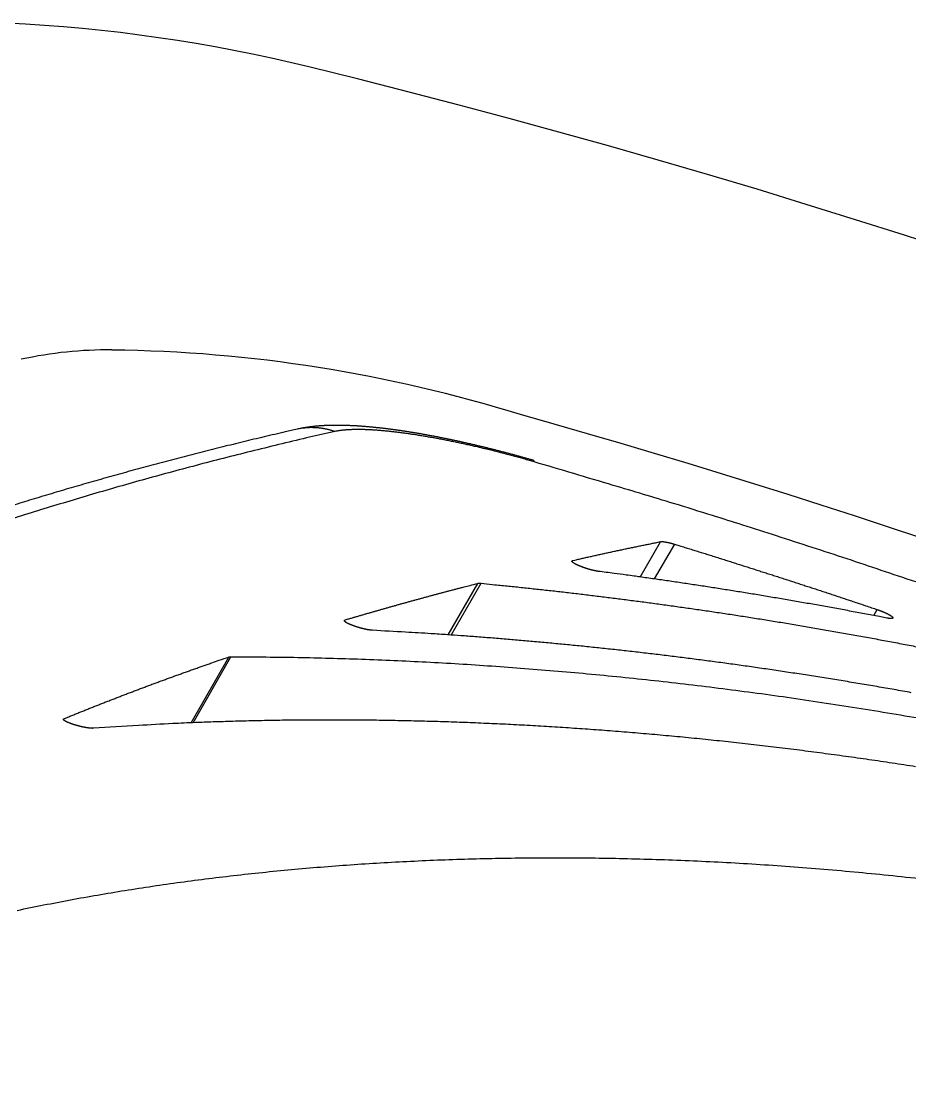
# Model space of a CAD drawing. Extents: x 938 to 1038, y 781 to 934.
# Drawn here: x 953.571 to 955.807, y 821.991 to 824.668 of the extents above; entities that cross this region are included whole.
import ezdxf

# ---------------------------------------------------------------- set-up
doc = ezdxf.new("R2010")
doc.units = 0
doc.header["$MEASUREMENT"] = 0
doc.layers.add('1', color=4, linetype='Continuous')
doc.layers.add('204', color=7, linetype='Continuous')

# ---------------------------------------------------------------- blocks, each defined once
blk = doc.blocks.new('69')
at = {"layer": '204', "color": 4, "linetype": 'Continuous'}
for p, q in [((-3.0141, 4.8357), (-2.9632, 4.9246)), ((-2.9277, 4.9183), (-2.9795, 4.8309)), ((-3.1857, 4.8742), (-3.184, 4.8772)), ((-3.4974, 4.6901), (-3.4233, 4.8196)), ((-3.4898, 4.6896), (-3.4148, 4.8198)), ((-2.4266, 4.7387), (-2.4177, 4.7537)), ((-3.7586, 4.7249), (-3.7571, 4.7275)), ((-4.1442, 4.4686), (-4.0495, 4.6343)), ((-4.1397, 4.4688), (-4.0443, 4.6349))]:
    blk.add_line(p, q, dxfattribs=at)
for points in [[(-3.8809, 5.2073), (-3.9075, 5.2011, 0.000639), (-3.934, 5.1949, 0.000643), (-3.9603, 5.1887, 0.000645), (-3.9867, 5.1824, 0.000648), (-4.0129, 5.176, 0.000647), (-4.0391, 5.1696, 0.000644), (-4.0651, 5.1632, 0.000644), (-4.0911, 5.1566, 0.000645), (-4.1171, 5.1501, 0.000648), (-4.1429, 5.1435, 0.000653), (-4.1687, 5.1368, 0.000657), (-4.1943, 5.1301, 0.000659), (-4.2199, 5.1233, 0.000661), (-4.2455, 5.1165, 0.000661), (-4.2709, 5.1096, 0.000663), (-4.2963, 5.1027, 0.000664), (-4.3215, 5.0957, 0.000665), (-4.3467, 5.0887, 0.000666), (-4.3718, 5.0816, 0.000667), (-4.3969, 5.0745, 0.000668), (-4.4218, 5.0673, 0.00067), (-4.4467, 5.0601, 0.000672), (-4.4715, 5.0528, 0.000674), (-4.4962, 5.0455, 0.000677), (-4.5208, 5.0381, 0.000679), (-4.5454, 5.0307, 0.000681), (-4.5698, 5.0232, 0.000684), (-4.5942, 5.0157, 0.000686)], [(-3.7828, 5.202), (-3.8539, 5.1857, 0.00171), (-3.9243, 5.169, 0.001738), (-3.9942, 5.1519, 0.001757), (-4.0635, 5.1344, 0.001764), (-4.1321, 5.1166, 0.001776), (-4.2002, 5.0984, 0.001789), (-4.2676, 5.0798, 0.001804), (-4.3345, 5.0609, 0.001817), (-4.4007, 5.0417, 0.001832), (-4.4663, 5.022, 0.001846), (-4.5313, 5.0021, 0.001863), (-4.5957, 4.9818, 0.001877)], [(-3.2828, 5.1292), (-3.2866, 5.1303, 0.00024), (-3.2903, 5.1314, 0.000219), (-3.294, 5.1325, 0.000239), (-3.2978, 5.1335, 0.000306), (-3.3015, 5.1346, 0.00033), (-3.3053, 5.1356, 0.000315), (-3.309, 5.1367, 0.000311), (-3.3127, 5.1377, 0.000315), (-3.3165, 5.1388, 0.000315), (-3.3202, 5.1398, 0.000311), (-3.3239, 5.1408, 0.00031), (-3.3276, 5.1418, 0.000312), (-3.3314, 5.1429, 0.000314), (-3.3351, 5.1439, 0.000315), (-3.3388, 5.1449, 0.000316), (-3.3425, 5.1459, 0.000318), (-3.3462, 5.1469, 0.000319), (-3.35, 5.1478, 0.00032), (-3.3537, 5.1488, 0.000319), (-3.3574, 5.1498, 0.000317), (-3.3611, 5.1508, 0.000316), (-3.3648, 5.1517, 0.000315), (-3.3685, 5.1527, 0.000315), (-3.3722, 5.1536, 0.000317), (-3.3759, 5.1546, 0.000319), (-3.3796, 5.1555, 0.00032), (-3.3833, 5.1565, 0.000322), (-3.387, 5.1574, 0.000324), (-3.3906, 5.1583, 0.000325), (-3.3943, 5.1592, 0.000327), (-3.398, 5.1601, 0.000329), (-3.4017, 5.161, 0.000331), (-3.4053, 5.1619, 0.000332), (-3.409, 5.1628, 0.000334), (-3.4126, 5.1637, 0.000336), (-3.4163, 5.1646, 0.000337), (-3.4199, 5.1655, 0.000338), (-3.4236, 5.1663, 0.000338), (-3.4272, 5.1672, 0.000338), (-3.4308, 5.1681, 0.000338), (-3.4345, 5.1689, 0.000338), (-3.4381, 5.1697, 0.000339), (-3.4417, 5.1706, 0.000339), (-3.4453, 5.1714, 0.000339), (-3.4489, 5.1722, 0.00034), (-3.4525, 5.173, 0.000341), (-3.4561, 5.1738, 0.000343), (-3.4597, 5.1746, 0.000345), (-3.4633, 5.1754, 0.000347), (-3.4668, 5.1762, 0.000349), (-3.4704, 5.177, 0.000351), (-3.474, 5.1778, 0.000353), (-3.4775, 5.1785, 0.000355), (-3.4811, 5.1793, 0.000357), (-3.4846, 5.1801, 0.000359), (-3.4881, 5.1808, 0.000362), (-3.4917, 5.1816, 0.000364), (-3.4952, 5.1823, 0.000366), (-3.4987, 5.183, 0.000369), (-3.5022, 5.1837, 0.000371), (-3.5057, 5.1844, 0.000373), (-3.5092, 5.1851, 0.000376), (-3.5127, 5.1858, 0.000378), (-3.5161, 5.1865, 0.000381), (-3.5196, 5.1872, 0.000383), (-3.5231, 5.1879, 0.000385), (-3.5265, 5.1886, 0.000387), (-3.53, 5.1892, 0.000388), (-3.5334, 5.1899, 0.000389), (-3.5368, 5.1905, 0.000391), (-3.5402, 5.1912, 0.000393), (-3.5436, 5.1918, 0.000394), (-3.547, 5.1924, 0.000396), (-3.5504, 5.1931, 0.000398), (-3.5538, 5.1937, 0.0004), (-3.5572, 5.1943, 0.000401), (-3.5606, 5.1949, 0.000403), (-3.5639, 5.1955, 0.000405), (-3.5673, 5.1961, 0.000408), (-3.5706, 5.1966, 0.00041), (-3.5739, 5.1972, 0.000412), (-3.5773, 5.1978, 0.000414), (-3.5806, 5.1983, 0.000417), (-3.5839, 5.1989, 0.00042), (-3.5871, 5.1994, 0.000424), (-3.5904, 5.1999, 0.000428), (-3.5937, 5.2005, 0.000433), (-3.5969, 5.201, 0.000437), (-3.6002, 5.2015, 0.000441), (-3.6034, 5.202, 0.000445), (-3.6067, 5.2025, 0.00045), (-3.6099, 5.203, 0.000454), (-3.6131, 5.2035, 0.000459), (-3.6163, 5.2039, 0.000463), (-3.6195, 5.2044, 0.000468), (-3.6226, 5.2049, 0.000473), (-3.6258, 5.2053, 0.000477), (-3.629, 5.2057, 0.000482), (-3.6321, 5.2062, 0.000487), (-3.6352, 5.2066, 0.000492), (-3.6384, 5.207, 0.000497), (-3.6415, 5.2074, 0.000502), (-3.6446, 5.2078, 0.000507), (-3.6477, 5.2082, 0.000513), (-3.6508, 5.2086, 0.000518), (-3.6538, 5.209, 0.000523), (-3.6569, 5.2094, 0.000529), (-3.6599, 5.2097, 0.000534), (-3.663, 5.2101, 0.00054), (-3.666, 5.2104, 0.000546), (-3.669, 5.2108, 0.000552), (-3.672, 5.2111, 0.000557), (-3.675, 5.2114, 0.000563), (-3.678, 5.2117, 0.000569), (-3.681, 5.2121, 0.000576), (-3.6839, 5.2124, 0.000582), (-3.6869, 5.2126, 0.000588), (-3.6898, 5.2129, 0.000594), (-3.6927, 5.2132, 0.000601), (-3.6957, 5.2135, 0.000609), (-3.6986, 5.2137, 0.000617), (-3.7015, 5.214, 0.000626), (-3.7043, 5.2142, 0.000634), (-3.7072, 5.2145, 0.000643), (-3.7101, 5.2147, 0.000652), (-3.7129, 5.2149, 0.000661), (-3.7158, 5.2151, 0.000669), (-3.7186, 5.2153, 0.000678), (-3.7214, 5.2155, 0.000687), (-3.7242, 5.2157, 0.000696), (-3.727, 5.2159, 0.000705), (-3.7298, 5.216, 0.000714), (-3.7326, 5.2162, 0.000723), (-3.7354, 5.2163, 0.000732), (-3.7381, 5.2165, 0.00074), (-3.7409, 5.2166, 0.000749), (-3.7436, 5.2167, 0.000758), (-3.7463, 5.2168, 0.000767), (-3.7491, 5.2169, 0.000776), (-3.7518, 5.217, 0.000785), (-3.7545, 5.2171, 0.000794), (-3.7572, 5.2172, 0.000803), (-3.7598, 5.2173, 0.000812), (-3.7625, 5.2173, 0.000821), (-3.7652, 5.2174, 0.00083), (-3.7678, 5.2174, 0.000839), (-3.7705, 5.2174, 0.000848), (-3.7731, 5.2175, 0.000857), (-3.7758, 5.2175, 0.000865), (-3.7784, 5.2175, 0.000873), (-3.781, 5.2175, 0.00089), (-3.7836, 5.2175, 0.00092), (-3.7862, 5.2174, 0.000948), (-3.7888, 5.2174, 0.00098), (-3.7914, 5.2174, 0.001009), (-3.794, 5.2173, 0.001041), (-3.7965, 5.2172, 0.001069), (-3.7991, 5.2172, 0.001099), (-3.8017, 5.2171, 0.001127), (-3.8042, 5.217, 0.001156), (-3.8068, 5.2169, 0.001183), (-3.8093, 5.2168, 0.001211), (-3.8119, 5.2166, 0.001237), (-3.8144, 5.2165, 0.001264), (-3.817, 5.2163, 0.001288), (-3.8195, 5.2161, 0.001314), (-3.8221, 5.2159, 0.001337), (-3.8246, 5.2157, 0.001362), (-3.8271, 5.2155, 0.001383), (-3.8297, 5.2153, 0.001406), (-3.8322, 5.2151, 0.001425), (-3.8347, 5.2148, 0.001446), (-3.8373, 5.2145, 0.001465), (-3.8398, 5.2142, 0.001487), (-3.8424, 5.2139, 0.001499), (-3.8449, 5.2136, 0.001506), (-3.8474, 5.2133, 0.001535), (-3.85, 5.2129, 0.001584), (-3.8525, 5.2125, 0.001548), (-3.8551, 5.2122, 0.001452), (-3.8576, 5.2117, 0.001622), (-3.8602, 5.2113, 0.001961), (-3.8629, 5.2109, 0.001479), (-3.8653, 5.2104, 0.000475), (-3.8676, 5.21, 0.00213), (-3.8705, 5.2095, 0.003688), (-3.875, 5.2085, 0.001783), (-3.8809, 5.2073, 0.000935)], [(-3.7828, 5.202), (-3.7858, 5.203, 0.004345), (-3.7889, 5.2039, 0.00428), (-3.7919, 5.2048, 0.00427), (-3.795, 5.2057, 0.004332), (-3.7981, 5.2065, 0.004366), (-3.8012, 5.2072, 0.004393), (-3.8044, 5.2079, 0.004414), (-3.8076, 5.2086, 0.004448), (-3.8108, 5.2091, 0.004472), (-3.814, 5.2097, 0.004504), (-3.8173, 5.2101, 0.004524), (-3.8205, 5.2106, 0.004551), (-3.8238, 5.2109, 0.004576), (-3.8271, 5.2112, 0.004612), (-3.8304, 5.2114, 0.004619), (-3.8338, 5.2116, 0.004615), (-3.8371, 5.2117, 0.004674), (-3.8405, 5.2118, 0.004796), (-3.8438, 5.2118, 0.004672), (-3.8472, 5.2117, 0.004374), (-3.8505, 5.2115, 0.004854), (-3.8539, 5.2113, 0.005826), (-3.8574, 5.211, 0.004413), (-3.8607, 5.2107, 0.001477), (-3.8637, 5.2104, 0.006284), (-3.8675, 5.2098, 0.010866), (-3.8733, 5.2088, 0.005294), (-3.8809, 5.2073, 0.00279)], [(-3.281, 5.1255), (-3.2875, 5.1274, 0.000569), (-3.294, 5.1292, 0.000571), (-3.3004, 5.1311, 0.000571), (-3.3069, 5.1329, 0.000571), (-3.3134, 5.1347, 0.000571), (-3.3198, 5.1365, 0.000572), (-3.3263, 5.1382, 0.000573), (-3.3327, 5.14, 0.000574), (-3.3392, 5.1417, 0.000576), (-3.3456, 5.1434, 0.000577), (-3.352, 5.1451, 0.000579), (-3.3584, 5.1468, 0.000581), (-3.3648, 5.1485, 0.000584), (-3.3712, 5.1501, 0.000586), (-3.3776, 5.1517, 0.000589), (-3.3839, 5.1533, 0.000593), (-3.3903, 5.1549, 0.000596), (-3.3966, 5.1564, 0.0006), (-3.4029, 5.158, 0.000604), (-3.4092, 5.1595, 0.000608), (-3.4155, 5.161, 0.000613), (-3.4217, 5.1624, 0.000617), (-3.428, 5.1639, 0.000623), (-3.4342, 5.1653, 0.000628), (-3.4404, 5.1667, 0.000634), (-3.4465, 5.1681, 0.000638), (-3.4527, 5.1695, 0.000643), (-3.4588, 5.1708, 0.000647), (-3.4649, 5.1721, 0.000652), (-3.4709, 5.1734, 0.000656), (-3.477, 5.1747, 0.000662), (-3.483, 5.176, 0.000667), (-3.489, 5.1772, 0.000674), (-3.4949, 5.1784, 0.00068), (-3.5008, 5.1796, 0.000687), (-3.5067, 5.1808, 0.000694), (-3.5126, 5.1819, 0.000701), (-3.5184, 5.183, 0.000709), (-3.5242, 5.1841, 0.000718), (-3.53, 5.1852, 0.000727), (-3.5357, 5.1862, 0.000736), (-3.5414, 5.1872, 0.000746), (-3.547, 5.1882, 0.000757), (-3.5526, 5.1892, 0.000768), (-3.5582, 5.1901, 0.00078), (-3.5637, 5.191, 0.000792), (-3.5692, 5.1919, 0.000805), (-3.5747, 5.1928, 0.000818), (-3.5801, 5.1937, 0.000833), (-3.5855, 5.1945, 0.000847), (-3.5908, 5.1953, 0.000861), (-3.5961, 5.196, 0.000874), (-3.6013, 5.1968, 0.000888), (-3.6065, 5.1975, 0.000903), (-3.6116, 5.1982, 0.000919), (-3.6167, 5.1989, 0.000935), (-3.6218, 5.1995, 0.000953), (-3.6268, 5.2001, 0.000971), (-3.6317, 5.2007, 0.00099), (-3.6366, 5.2013, 0.00101), (-3.6414, 5.2018, 0.001032), (-3.6462, 5.2023, 0.001054), (-3.651, 5.2028, 0.001079), (-3.6557, 5.2033, 0.001103), (-3.6603, 5.2037, 0.00113), (-3.6649, 5.2041, 0.001158), (-3.6694, 5.2045, 0.001188), (-3.6738, 5.2048, 0.001219), (-3.6782, 5.2052, 0.001253), (-3.6826, 5.2055, 0.001287), (-3.6869, 5.2057, 0.001325), (-3.6911, 5.206, 0.001364), (-3.6953, 5.2062, 0.001407), (-3.6994, 5.2064, 0.001451), (-3.7034, 5.2066, 0.001499), (-3.7074, 5.2067, 0.001548), (-3.7114, 5.2068, 0.001599), (-3.7152, 5.2069, 0.001648), (-3.719, 5.207, 0.001703), (-3.7227, 5.207, 0.00176), (-3.7264, 5.207, 0.001822), (-3.73, 5.207, 0.001885), (-3.7335, 5.2069, 0.001957), (-3.737, 5.2068, 0.002033), (-3.7404, 5.2067, 0.00211), (-3.7437, 5.2066, 0.002179), (-3.747, 5.2065, 0.002291), (-3.7502, 5.2063, 0.002437), (-3.7533, 5.2061, 0.002476), (-3.7563, 5.2058, 0.00241), (-3.7593, 5.2056, 0.002781), (-3.7622, 5.2053, 0.003495), (-3.7651, 5.2049, 0.002806), (-3.7678, 5.2046, 0.000987), (-3.7702, 5.2043, 0.0042), (-3.7731, 5.2038, 0.00802), (-3.7774, 5.2031, 0.004306), (-3.7828, 5.202, 0.002382)], [(-3.281, 5.1255), (-3.281, 5.1257, 0.003227), (-3.2811, 5.1259, 0.003378), (-3.2811, 5.1261, 0.003567), (-3.2811, 5.1263, 0.00379), (-3.2812, 5.1265, 0.004031), (-3.2812, 5.1267, 0.004281), (-3.2813, 5.1269, 0.004561), (-3.2813, 5.1271, 0.004861), (-3.2814, 5.1272, 0.005195), (-3.2814, 5.1274, 0.005551), (-3.2815, 5.1275, 0.005948), (-3.2815, 5.1277, 0.006368), (-3.2816, 5.1278, 0.006846), (-3.2816, 5.128, 0.007364), (-3.2817, 5.1281, 0.007909), (-3.2817, 5.1282, 0.008448), (-3.2818, 5.1283, 0.009184), (-3.2819, 5.1284, 0.010096), (-3.2819, 5.1285, 0.010572), (-3.282, 5.1286, 0.010555), (-3.2821, 5.1287, 0.012513), (-3.2822, 5.1288, 0.016153), (-3.2822, 5.1289, 0.013143), (-3.2823, 5.129, 0.004526), (-3.2824, 5.129, 0.020001), (-3.2825, 5.1291, 0.037978), (-3.2826, 5.1292, 0.019572), (-3.2828, 5.1292, 0.010492)], [(-2.3211, 4.8232, 0.001045), (-2.4076, 4.8525, 0.000976), (-2.4938, 4.8813, 0.001077), (-2.5814, 4.9101, 0.001283), (-2.6713, 4.9391, 0.000974), (-2.7557, 4.9662, 0.000335), (-2.8321, 4.9904, 0.001373), (-2.9304, 5.0208, 0.002363), (-3.0821, 5.0664, 0.001156), (-3.281, 5.1255, 0.000613)], [(-3.184, 4.8772), (-3.1786, 4.8785, -0.000186), (-3.1732, 4.8797, -0.000186), (-3.1677, 4.881, -0.000186), (-3.1623, 4.8822, -0.000185), (-3.1569, 4.8834, -0.000185), (-3.1514, 4.8847, -0.000185), (-3.146, 4.8859, -0.000185), (-3.1405, 4.8871, -0.000185), (-3.1351, 4.8883, -0.000185), (-3.1296, 4.8895, -0.000185), (-3.1241, 4.8908, -0.000185), (-3.1187, 4.892, -0.000184), (-3.1132, 4.8932, -0.000184), (-3.1077, 4.8944, -0.000184), (-3.1022, 4.8956, -0.000184), (-3.0967, 4.8968, -0.000184), (-3.0912, 4.898, -0.000184), (-3.0857, 4.8992, -0.000184), (-3.0802, 4.9004, -0.000184), (-3.0747, 4.9015, -0.000183), (-3.0692, 4.9027, -0.000183), (-3.0636, 4.9039, -0.000183), (-3.0581, 4.9051, -0.000183), (-3.0526, 4.9063, -0.000183), (-3.047, 4.9074, -0.000183), (-3.0415, 4.9086, -0.000181), (-3.0359, 4.9098, -0.000183), (-3.0304, 4.9109, -0.000186), (-3.0248, 4.9121, -0.000181), (-3.0192, 4.9132, -0.000169), (-3.0137, 4.9144, -0.000186), (-3.0081, 4.9155, -0.000222), (-3.0023, 4.9167, -0.000168), (-2.9969, 4.9178, -0.000057), (-2.992, 4.9188, -0.000237), (-2.9857, 4.9201, -0.000408), (-2.976, 4.9221, -0.000199), (-2.9632, 4.9246, -0.000105)], [(-2.9632, 4.9246), (-2.963, 4.9247, -0.007335), (-2.9627, 4.9247, -0.006733), (-2.9624, 4.9248, -0.006145), (-2.962, 4.9248, -0.005624), (-2.9617, 4.9248, -0.005157), (-2.9614, 4.9248, -0.004763), (-2.961, 4.9249, -0.0044), (-2.9606, 4.9249, -0.004087), (-2.9602, 4.9249, -0.003799), (-2.9598, 4.9249, -0.003549), (-2.9594, 4.9249, -0.003318), (-2.959, 4.9249, -0.003116), (-2.9586, 4.9248, -0.002928), (-2.9581, 4.9248, -0.002764), (-2.9577, 4.9248, -0.002609), (-2.9572, 4.9248, -0.002473), (-2.9567, 4.9247, -0.002345), (-2.9562, 4.9247, -0.002232), (-2.9557, 4.9246, -0.002125), (-2.9552, 4.9246, -0.00203), (-2.9546, 4.9245, -0.001939), (-2.9541, 4.9244, -0.001859), (-2.9535, 4.9244, -0.001782), (-2.953, 4.9243, -0.001714), (-2.9524, 4.9242, -0.001649), (-2.9518, 4.9241, -0.001591), (-2.9512, 4.924, -0.001534), (-2.9506, 4.9239, -0.001483), (-2.95, 4.9238, -0.001435), (-2.9494, 4.9237, -0.001394), (-2.9487, 4.9236, -0.001348), (-2.9481, 4.9235, -0.00131), (-2.9474, 4.9233, -0.001274), (-2.9467, 4.9232, -0.001238), (-2.9461, 4.9231, -0.001204), (-2.9454, 4.9229, -0.001174), (-2.9447, 4.9228, -0.001145), (-2.944, 4.9226, -0.001119), (-2.9433, 4.9225, -0.001094), (-2.9426, 4.9223, -0.001071), (-2.9419, 4.9222, -0.001049), (-2.9412, 4.922, -0.001028), (-2.9405, 4.9218, -0.00101), (-2.9398, 4.9217, -0.000995), (-2.9391, 4.9215, -0.000976), (-2.9383, 4.9213, -0.000955), (-2.9376, 4.9211, -0.00095), (-2.9368, 4.9209, -0.000956), (-2.9361, 4.9207, -0.000917), (-2.9354, 4.9205, -0.000847), (-2.9346, 4.9203, -0.000925), (-2.9339, 4.9201, -0.001091), (-2.9331, 4.9199, -0.000819), (-2.9323, 4.9197, -0.000278), (-2.9317, 4.9195, -0.001146), (-2.9308, 4.9192, -0.00195), (-2.9295, 4.9188, -0.000943), (-2.9277, 4.9183, -0.000496)], [(-2.9277, 4.9183), (-2.9149, 4.9144, -0.000165), (-2.9022, 4.9104, -0.000165), (-2.8894, 4.9064, -0.000165), (-2.8766, 4.9025, -0.000165), (-2.8638, 4.8985, -0.000165), (-2.851, 4.8945, -0.000165), (-2.8382, 4.8905, -0.000165), (-2.8254, 4.8865, -0.000165), (-2.8127, 4.8825, -0.000165), (-2.7999, 4.8784, -0.000165), (-2.7871, 4.8744, -0.000165), (-2.7743, 4.8703, -0.000165), (-2.7616, 4.8663, -0.000165), (-2.7488, 4.8622, -0.000165), (-2.736, 4.8582, -0.000165), (-2.7233, 4.8541, -0.000165), (-2.7105, 4.85, -0.000165), (-2.6978, 4.8459, -0.000165), (-2.685, 4.8418, -0.000165), (-2.6722, 4.8377, -0.000165), (-2.6595, 4.8336, -0.000165), (-2.6467, 4.8294, -0.000165), (-2.634, 4.8253, -0.000165), (-2.6213, 4.8212, -0.000165), (-2.6085, 4.817, -0.000165), (-2.5958, 4.8128, -0.000164), (-2.5831, 4.8087, -0.000165), (-2.5703, 4.8045, -0.000169), (-2.5576, 4.8003, -0.000164), (-2.5449, 4.7961, -0.000153), (-2.5322, 4.7919, -0.000169), (-2.5194, 4.7877, -0.000201), (-2.5063, 4.7833, -0.000153), (-2.494, 4.7792, -0.000052), (-2.4828, 4.7755, -0.000216), (-2.4685, 4.7707, -0.000371), (-2.4465, 4.7633, -0.000181), (-2.4177, 4.7537, -0.000096)], [(-3.12, 4.85), (-3.1207, 4.8501, -0.002204), (-3.1215, 4.8503, -0.00212), (-3.1223, 4.8504, -0.002023), (-3.1231, 4.8505, -0.001926), (-3.124, 4.8506, -0.001839), (-3.1248, 4.8508, -0.001764), (-3.1257, 4.851, -0.001694), (-3.1266, 4.8511, -0.001631), (-3.1274, 4.8513, -0.001573), (-3.1283, 4.8515, -0.001521), (-3.1292, 4.8517, -0.001472), (-3.1302, 4.8519, -0.001428), (-3.1311, 4.8521, -0.001388), (-3.132, 4.8523, -0.001352), (-3.133, 4.8525, -0.001318), (-3.134, 4.8527, -0.001289), (-3.1349, 4.853, -0.001261), (-3.1359, 4.8532, -0.001237), (-3.1369, 4.8535, -0.001215), (-3.1379, 4.8537, -0.001195), (-3.1389, 4.854, -0.001177), (-3.1399, 4.8543, -0.001162), (-3.1409, 4.8545, -0.001148), (-3.1419, 4.8548, -0.001137), (-3.143, 4.8551, -0.001127), (-3.144, 4.8554, -0.001119), (-3.145, 4.8557, -0.001112), (-3.1461, 4.856, -0.001108), (-3.1471, 4.8563, -0.001104), (-3.1481, 4.8567, -0.001105), (-3.1492, 4.857, -0.001102), (-3.1502, 4.8573, -0.001104), (-3.1513, 4.8576, -0.001109), (-3.1523, 4.858, -0.001108), (-3.1533, 4.8583, -0.001111), (-3.1543, 4.8587, -0.001116), (-3.1554, 4.859, -0.001124), (-3.1564, 4.8594, -0.001132), (-3.1574, 4.8597, -0.001142), (-3.1584, 4.8601, -0.001154), (-3.1593, 4.8604, -0.001169), (-3.1603, 4.8608, -0.001185), (-3.1613, 4.8612, -0.001204), (-3.1622, 4.8615, -0.001225), (-3.1632, 4.8619, -0.001248), (-3.1641, 4.8622, -0.001274), (-3.165, 4.8626, -0.001303), (-3.166, 4.863, -0.001335), (-3.1668, 4.8634, -0.00137), (-3.1677, 4.8637, -0.001408), (-3.1686, 4.8641, -0.001451), (-3.1695, 4.8645, -0.001497), (-3.1703, 4.8648, -0.001549), (-3.1711, 4.8652, -0.001605), (-3.172, 4.8656, -0.001667), (-3.1728, 4.8659, -0.001733), (-3.1735, 4.8663, -0.001809), (-3.1743, 4.8667, -0.001891), (-3.175, 4.867, -0.00198), (-3.1758, 4.8674, -0.002082), (-3.1765, 4.8678, -0.002193), (-3.1772, 4.8681, -0.002311), (-3.1778, 4.8685, -0.002449), (-3.1785, 4.8688, -0.002587), (-3.1791, 4.8692, -0.00275), (-3.1797, 4.8695, -0.002929), (-3.1803, 4.8698, -0.003138), (-3.1808, 4.8702, -0.003364), (-3.1813, 4.8705, -0.003631), (-3.1818, 4.8708, -0.003925), (-3.1823, 4.8712, -0.004274), (-3.1827, 4.8715, -0.004661), (-3.1832, 4.8718, -0.005125), (-3.1836, 4.8721, -0.005648), (-3.1839, 4.8724, -0.006279), (-3.1843, 4.8727, -0.006998), (-3.1846, 4.8729, -0.007882), (-3.1849, 4.8732, -0.008913), (-3.1851, 4.8735, -0.010146), (-3.1854, 4.8738, -0.011577), (-3.1856, 4.874, -0.013409), (-3.1858, 4.8743, -0.015447), (-3.1859, 4.8745, -0.01803), (-3.186, 4.8747, -0.021018), (-3.1861, 4.875, -0.024539), (-3.1862, 4.8752, -0.028136), (-3.1862, 4.8754, -0.032453), (-3.1862, 4.8756, -0.036813), (-3.1862, 4.8758, -0.038488), (-3.1861, 4.8759, -0.036822), (-3.186, 4.8761, -0.039825), (-3.1859, 4.8763, -0.044073), (-3.1858, 4.8764, -0.029459), (-3.1856, 4.8766, -0.009251), (-3.1855, 4.8767, -0.035548), (-3.1852, 4.8768, -0.045628), (-3.1847, 4.877, -0.017049), (-3.184, 4.8772, -0.007999)], [(-2.3937, 4.7324), (-2.4125, 4.736, 0.000388), (-2.4313, 4.7396, 0.000391), (-2.45, 4.7431, 0.000392), (-2.4687, 4.7466, 0.00039), (-2.4874, 4.7501, 0.00039), (-2.506, 4.7536, 0.00039), (-2.5246, 4.757, 0.000389), (-2.5432, 4.7603, 0.000389), (-2.5617, 4.7637, 0.000389), (-2.5802, 4.767, 0.000388), (-2.5987, 4.7702, 0.000388), (-2.6171, 4.7735, 0.000387), (-2.6355, 4.7766, 0.000387), (-2.6539, 4.7798, 0.000387), (-2.6723, 4.7829, 0.000386), (-2.6906, 4.786, 0.000386), (-2.7088, 4.7891, 0.000386), (-2.7271, 4.7921, 0.000385), (-2.7453, 4.7951, 0.000385), (-2.7635, 4.798, 0.000384), (-2.7816, 4.8009, 0.000384), (-2.7997, 4.8038, 0.000383), (-2.8178, 4.8067, 0.000383), (-2.8358, 4.8095, 0.000384), (-2.8538, 4.8123, 0.000382), (-2.8718, 4.815, 0.00038), (-2.8898, 4.8177, 0.000382), (-2.9077, 4.8204, 0.000389), (-2.9256, 4.8231, 0.000378), (-2.9434, 4.8257, 0.000353), (-2.9611, 4.8282, 0.000389), (-2.979, 4.8308, 0.000461), (-2.9973, 4.8334, 0.000352), (-3.0144, 4.8358, 0.000125), (-3.0299, 4.838, 0.000492), (-3.0497, 4.8407, 0.000845), (-3.0802, 4.8448, 0.000416), (-3.12, 4.85, 0.000222)], [(-3.7571, 4.7275), (-3.7489, 4.73, -0.000254), (-3.7408, 4.7324, -0.000254), (-3.7326, 4.7348, -0.000253), (-3.7244, 4.7372, -0.000253), (-3.7163, 4.7396, -0.000253), (-3.7081, 4.742, -0.000252), (-3.6999, 4.7444, -0.000252), (-3.6916, 4.7467, -0.000252), (-3.6834, 4.7491, -0.000251), (-3.6752, 4.7515, -0.000251), (-3.6669, 4.7538, -0.000251), (-3.6587, 4.7562, -0.000251), (-3.6504, 4.7585, -0.00025), (-3.6421, 4.7609, -0.00025), (-3.6339, 4.7632, -0.00025), (-3.6256, 4.7655, -0.000249), (-3.6173, 4.7679, -0.000249), (-3.6089, 4.7702, -0.000249), (-3.6006, 4.7725, -0.000249), (-3.5923, 4.7748, -0.000248), (-3.5839, 4.7771, -0.000248), (-3.5756, 4.7794, -0.000248), (-3.5672, 4.7817, -0.000247), (-3.5588, 4.784, -0.000248), (-3.5504, 4.7862, -0.000247), (-3.542, 4.7885, -0.000245), (-3.5336, 4.7908, -0.000247), (-3.5252, 4.793, -0.000252), (-3.5167, 4.7953, -0.000244), (-3.5083, 4.7975, -0.000228), (-3.4999, 4.7997, -0.000251), (-3.4914, 4.802, -0.000299), (-3.4827, 4.8043, -0.000226), (-3.4744, 4.8064, -0.000077), (-3.467, 4.8084, -0.000319), (-3.4574, 4.8109, -0.000548), (-3.4427, 4.8147, -0.000267), (-3.4233, 4.8196, -0.000141)], [(-3.4233, 4.8196), (-3.4232, 4.8197, -0.004387), (-3.4231, 4.8197, -0.004176), (-3.4229, 4.8197, -0.003962), (-3.4228, 4.8198, -0.003762), (-3.4226, 4.8198, -0.003573), (-3.4224, 4.8198, -0.003404), (-3.4223, 4.8198, -0.00324), (-3.4221, 4.8199, -0.003093), (-3.422, 4.8199, -0.00295), (-3.4218, 4.8199, -0.002822), (-3.4216, 4.8199, -0.002697), (-3.4214, 4.8199, -0.002585), (-3.4212, 4.8199, -0.002476), (-3.421, 4.82, -0.002377), (-3.4209, 4.82, -0.00228), (-3.4207, 4.82, -0.002193), (-3.4205, 4.82, -0.002108), (-3.4202, 4.82, -0.002031), (-3.42, 4.82, -0.001955), (-3.4198, 4.82, -0.001887), (-3.4196, 4.82, -0.00182), (-3.4194, 4.82, -0.001757), (-3.4192, 4.82, -0.001699), (-3.4189, 4.82, -0.001647), (-3.4187, 4.82, -0.001589), (-3.4185, 4.82, -0.001531), (-3.4182, 4.82, -0.001496), (-3.418, 4.82, -0.00148), (-3.4177, 4.82, -0.001394), (-3.4175, 4.82, -0.001266), (-3.4172, 4.8199, -0.001359), (-3.417, 4.8199, -0.001571), (-3.4167, 4.8199, -0.001154), (-3.4165, 4.8199, -0.000389), (-3.4162, 4.8199, -0.001579), (-3.4159, 4.8199, -0.002583), (-3.4155, 4.8198, -0.001209), (-3.4148, 4.8198, -0.000628)], [(-3.4148, 4.8198), (-3.38, 4.8164, -0.000797), (-3.345, 4.8128, -0.000785), (-3.3099, 4.8092, -0.000781), (-3.2746, 4.8054, -0.000788), (-3.2391, 4.8015, -0.000791), (-3.2035, 4.7975, -0.000793), (-3.1678, 4.7933, -0.000794), (-3.1319, 4.789, -0.000797), (-3.0958, 4.7845, -0.000799), (-3.0596, 4.7799, -0.000802), (-3.0232, 4.7752, -0.000803), (-2.9867, 4.7704, -0.000806), (-2.95, 4.7654, -0.000807), (-2.9131, 4.7602, -0.00081), (-2.8762, 4.7549, -0.000811), (-2.839, 4.7495, -0.000814), (-2.8017, 4.7439, -0.000815), (-2.7643, 4.7382, -0.000818), (-2.7267, 4.7323, -0.000819), (-2.6889, 4.7263, -0.000821), (-2.6511, 4.7201, -0.000822), (-2.613, 4.7137, -0.000824), (-2.5748, 4.7072, -0.000826), (-2.5365, 4.7006, -0.00083), (-2.498, 4.6938, -0.000829), (-2.4594, 4.6868, -0.000826), (-2.4206, 4.6797, -0.000834), (-2.3817, 4.6724, -0.000855), (-2.3425, 4.6649, -0.00083), (-2.3034, 4.6573, -0.000774)], [(-2.4177, 4.7537), (-2.4167, 4.7533, -0.001058), (-2.4158, 4.753, -0.00106), (-2.4148, 4.7527, -0.001059), (-2.4139, 4.7523, -0.001057), (-2.4129, 4.752, -0.001058), (-2.412, 4.7516, -0.00106), (-2.411, 4.7513, -0.001064), (-2.4101, 4.751, -0.001069), (-2.4092, 4.7506, -0.001076), (-2.4082, 4.7502, -0.001085), (-2.4073, 4.7499, -0.001094), (-2.4064, 4.7495, -0.001105), (-2.4055, 4.7492, -0.001119), (-2.4046, 4.7488, -0.001137), (-2.4037, 4.7484, -0.001148), (-2.4028, 4.7481, -0.001158), (-2.4019, 4.7477, -0.001176), (-2.401, 4.7473, -0.001192), (-2.4002, 4.747, -0.001213), (-2.3993, 4.7466, -0.001235), (-2.3985, 4.7462, -0.00126), (-2.3977, 4.7458, -0.001286), (-2.3969, 4.7455, -0.001317), (-2.3961, 4.7451, -0.001348), (-2.3953, 4.7447, -0.001385), (-2.3946, 4.7444, -0.001422), (-2.3938, 4.744, -0.001465), (-2.3931, 4.7437, -0.001509), (-2.3923, 4.7433, -0.001561), (-2.3916, 4.7429, -0.001614), (-2.3909, 4.7426, -0.001675), (-2.3903, 4.7422, -0.001738), (-2.3896, 4.7419, -0.001811), (-2.389, 4.7415, -0.001888), (-2.3883, 4.7412, -0.001975), (-2.3877, 4.7408, -0.002068), (-2.3871, 4.7405, -0.002174), (-2.3866, 4.7402, -0.002287), (-2.386, 4.7398, -0.002416), (-2.3855, 4.7395, -0.002555), (-2.3849, 4.7392, -0.002714), (-2.3844, 4.7389, -0.002887), (-2.384, 4.7385, -0.003085), (-2.3835, 4.7382, -0.003302), (-2.3831, 4.7379, -0.003553), (-2.3826, 4.7376, -0.003829), (-2.3822, 4.7373, -0.004151), (-2.3818, 4.737, -0.004507), (-2.3815, 4.7367, -0.004928), (-2.3811, 4.7364, -0.005397), (-2.3808, 4.7362, -0.005956), (-2.3805, 4.7359, -0.006586), (-2.3802, 4.7356, -0.007344), (-2.38, 4.7353, -0.008208), (-2.3797, 4.7351, -0.009254), (-2.3795, 4.7348, -0.010453), (-2.3794, 4.7346, -0.011928), (-2.3792, 4.7343, -0.013635), (-2.379, 4.7341, -0.015737), (-2.3789, 4.7339, -0.018361), (-2.3788, 4.7337, -0.021498), (-2.3788, 4.7335, -0.024616), (-2.3787, 4.7333, -0.02815), (-2.3787, 4.7331, -0.031576), (-2.3787, 4.7329, -0.034674), (-2.3788, 4.7327, -0.036644), (-2.3788, 4.7325, -0.037246), (-2.3789, 4.7324, -0.03628), (-2.379, 4.7322, -0.033907), (-2.3792, 4.7321, -0.030787), (-2.3793, 4.732, -0.0272), (-2.3795, 4.7318, -0.023819), (-2.3797, 4.7317, -0.020584), (-2.38, 4.7316, -0.017861), (-2.3802, 4.7315, -0.015434), (-2.3805, 4.7314, -0.01347), (-2.3808, 4.7314, -0.011726), (-2.3812, 4.7313, -0.010338), (-2.3815, 4.7313, -0.009095), (-2.3819, 4.7312, -0.008085), (-2.3823, 4.7312, -0.007214), (-2.3827, 4.7312, -0.00648), (-2.3832, 4.7311, -0.005841), (-2.3836, 4.7311, -0.005322), (-2.3841, 4.7311, -0.004836), (-2.3846, 4.7312, -0.004413), (-2.3852, 4.7312, -0.004092), (-2.3857, 4.7312, -0.003861), (-2.3863, 4.7313, -0.003475), (-2.3869, 4.7313, -0.003036), (-2.3875, 4.7314, -0.003137), (-2.3881, 4.7314, -0.003484), (-2.3888, 4.7315, -0.002466), (-2.3894, 4.7316, -0.000814), (-2.39, 4.7317, -0.003256), (-2.3908, 4.7318, -0.005067), (-2.3921, 4.732, -0.002274), (-2.3937, 4.7324, -0.001158)], [(-3.6879, 4.7015), (-3.6886, 4.7015, -0.003242), (-3.6893, 4.7016, -0.00306), (-3.6901, 4.7016, -0.002864), (-3.6909, 4.7017, -0.002677), (-3.6917, 4.7018, -0.002512), (-3.6925, 4.7019, -0.002372), (-3.6933, 4.702, -0.002243), (-3.6942, 4.7021, -0.002128), (-3.695, 4.7022, -0.002023), (-3.6959, 4.7023, -0.001931), (-3.6968, 4.7025, -0.001846), (-3.6977, 4.7026, -0.001771), (-3.6987, 4.7028, -0.001701), (-3.6996, 4.7029, -0.00164), (-3.7006, 4.7031, -0.001582), (-3.7016, 4.7033, -0.001531), (-3.7026, 4.7035, -0.001485), (-3.7036, 4.7037, -0.001444), (-3.7046, 4.7039, -0.001404), (-3.7056, 4.7041, -0.001371), (-3.7067, 4.7044, -0.001335), (-3.7077, 4.7046, -0.001303), (-3.7088, 4.7048, -0.001278), (-3.7099, 4.7051, -0.001253), (-3.7109, 4.7053, -0.001231), (-3.712, 4.7056, -0.001212), (-3.7131, 4.7059, -0.001196), (-3.7142, 4.7062, -0.001181), (-3.7153, 4.7064, -0.001168), (-3.7163, 4.7067, -0.001158), (-3.7174, 4.707, -0.001149), (-3.7185, 4.7073, -0.001143), (-3.7196, 4.7076, -0.001138), (-3.7207, 4.7079, -0.001135), (-3.7218, 4.7083, -0.001135), (-3.7229, 4.7086, -0.001136), (-3.7239, 4.7089, -0.001138), (-3.725, 4.7092, -0.001143), (-3.7261, 4.7096, -0.00115), (-3.7272, 4.7099, -0.001159), (-3.7282, 4.7102, -0.001169), (-3.7293, 4.7106, -0.001182), (-3.7303, 4.7109, -0.001197), (-3.7314, 4.7113, -0.001215), (-3.7324, 4.7117, -0.001232), (-3.7335, 4.712, -0.001255), (-3.7345, 4.7124, -0.001276), (-3.7355, 4.7127, -0.001299), (-3.7365, 4.7131, -0.001328), (-3.7375, 4.7135, -0.001355), (-3.7384, 4.7138, -0.001387), (-3.7394, 4.7142, -0.001422), (-3.7403, 4.7146, -0.001463), (-3.7412, 4.7149, -0.001505), (-3.7421, 4.7153, -0.001555), (-3.743, 4.7156, -0.001606), (-3.7438, 4.716, -0.001666), (-3.7447, 4.7164, -0.001729), (-3.7455, 4.7167, -0.001802), (-3.7463, 4.7171, -0.001879), (-3.7471, 4.7174, -0.001967), (-3.7479, 4.7178, -0.002062), (-3.7486, 4.7182, -0.002171), (-3.7493, 4.7185, -0.002289), (-3.75, 4.7189, -0.002424), (-3.7507, 4.7192, -0.002571), (-3.7514, 4.7195, -0.00274), (-3.752, 4.7199, -0.002926), (-3.7526, 4.7202, -0.003141), (-3.7532, 4.7205, -0.003379), (-3.7537, 4.7209, -0.003656), (-3.7543, 4.7212, -0.003965), (-3.7548, 4.7215, -0.00433), (-3.7552, 4.7218, -0.004741), (-3.7557, 4.7221, -0.005229), (-3.7561, 4.7225, -0.005781), (-3.7565, 4.7228, -0.006457), (-3.7569, 4.7231, -0.007239), (-3.7572, 4.7233, -0.00817), (-3.7575, 4.7236, -0.009318), (-3.7578, 4.7239, -0.010763), (-3.7581, 4.7242, -0.012325), (-3.7583, 4.7244, -0.014343), (-3.7585, 4.7247, -0.016736), (-3.7586, 4.7249, -0.019678), (-3.7587, 4.7252, -0.022913), (-3.7588, 4.7254, -0.027187), (-3.7589, 4.7256, -0.032175), (-3.7589, 4.7258, -0.035742), (-3.7589, 4.726, -0.036528), (-3.7588, 4.7262, -0.042436), (-3.7588, 4.7264, -0.05053), (-3.7587, 4.7266, -0.035707), (-3.7585, 4.7267, -0.011409), (-3.7584, 4.7269, -0.044433), (-3.7582, 4.7271, -0.057536), (-3.7577, 4.7273, -0.021142), (-3.7571, 4.7275, -0.009813)], [(-2.3321, 4.5445, 0.000973), (-2.3753, 4.5522, 0.000972), (-2.4183, 4.5597, 0.000969), (-2.4611, 4.5669, 0.000969), (-2.5037, 4.574, 0.000966), (-2.5461, 4.5809, 0.000965), (-2.5883, 4.5876, 0.000962), (-2.6303, 4.594, 0.000961), (-2.6722, 4.6003, 0.000958), (-2.7138, 4.6064, 0.000957), (-2.7552, 4.6123, 0.000955), (-2.7964, 4.618, 0.000953), (-2.8374, 4.6235, 0.00095), (-2.8783, 4.6289, 0.000949), (-2.9189, 4.634, 0.000946), (-2.9593, 4.639, 0.000945), (-2.9995, 4.6438, 0.000941), (-3.0395, 4.6484, 0.000941), (-3.0793, 4.6528, 0.000939), (-3.119, 4.6571, 0.000936), (-3.1583, 4.6612, 0.000927), (-3.1975, 4.6651, 0.000933), (-3.2365, 4.6688, 0.000947), (-3.2754, 4.6724, 0.000921), (-3.3139, 4.6758, 0.000861), (-3.3519, 4.6791, 0.000942), (-3.3904, 4.6822, 0.00111), (-3.4295, 4.6852, 0.000853), (-3.466, 4.6879, 0.000317), (-3.499, 4.6903, 0.001177), (-3.5408, 4.693, 0.002013), (-3.6047, 4.6968, 0.001001), (-3.6879, 4.7015, 0.000539)], [(-4.4645, 4.4789), (-4.4545, 4.483, -0.000403), (-4.4445, 4.4871, -0.000402), (-4.4345, 4.4911, -0.000401), (-4.4245, 4.4952, -0.0004), (-4.4145, 4.4992, -0.000399), (-4.4044, 4.5033, -0.000398), (-4.3943, 4.5073, -0.000398), (-4.3842, 4.5113, -0.000397), (-4.3741, 4.5153, -0.000396), (-4.3639, 4.5193, -0.000395), (-4.3537, 4.5233, -0.000394), (-4.3435, 4.5273, -0.000394), (-4.3333, 4.5312, -0.000393), (-4.3231, 4.5352, -0.000392), (-4.3128, 4.5391, -0.000391), (-4.3026, 4.5431, -0.00039), (-4.2923, 4.547, -0.00039), (-4.2819, 4.5509, -0.000389), (-4.2716, 4.5548, -0.000388), (-4.2612, 4.5587, -0.000387), (-4.2508, 4.5626, -0.000386), (-4.2404, 4.5665, -0.000385), (-4.23, 4.5703, -0.000385), (-4.2195, 4.5742, -0.000385), (-4.2091, 4.578, -0.000383), (-4.1986, 4.5818, -0.00038), (-4.1881, 4.5857, -0.000383), (-4.1775, 4.5895, -0.00039), (-4.167, 4.5933, -0.000378), (-4.1564, 4.5971, -0.000352), (-4.1459, 4.6008, -0.000388), (-4.1352, 4.6046, -0.000462), (-4.1242, 4.6085, -0.000349), (-4.1139, 4.6121, -0.000119), (-4.1045, 4.6154, -0.000492), (-4.0925, 4.6196, -0.000843), (-4.0739, 4.626, -0.00041), (-4.0495, 4.6343, -0.000217)], [(-4.0495, 4.6343), (-4.0494, 4.6344, -0.003825), (-4.0493, 4.6344, -0.003679), (-4.0492, 4.6344, -0.003529), (-4.0491, 4.6345, -0.003386), (-4.049, 4.6345, -0.003248), (-4.0489, 4.6345, -0.003123), (-4.0488, 4.6345, -0.003001), (-4.0487, 4.6346, -0.002888), (-4.0486, 4.6346, -0.002778), (-4.0485, 4.6346, -0.002677), (-4.0484, 4.6346, -0.002578), (-4.0483, 4.6346, -0.002487), (-4.0482, 4.6347, -0.002398), (-4.048, 4.6347, -0.002316), (-4.0479, 4.6347, -0.002236), (-4.0478, 4.6347, -0.002162), (-4.0477, 4.6347, -0.002089), (-4.0476, 4.6348, -0.002023), (-4.0474, 4.6348, -0.001957), (-4.0473, 4.6348, -0.001897), (-4.0472, 4.6348, -0.001836), (-4.047, 4.6348, -0.001781), (-4.0469, 4.6348, -0.001727), (-4.0468, 4.6348, -0.00168), (-4.0466, 4.6349, -0.001627), (-4.0465, 4.6349, -0.001571), (-4.0463, 4.6349, -0.00154), (-4.0462, 4.6349, -0.001528), (-4.046, 4.6349, -0.001443), (-4.0459, 4.6349, -0.001313), (-4.0457, 4.6349, -0.001412), (-4.0456, 4.6349, -0.001634), (-4.0454, 4.6349, -0.001205), (-4.0453, 4.6349, -0.000408), (-4.0451, 4.6349, -0.001649), (-4.045, 4.6349, -0.002704), (-4.0447, 4.6349, -0.001269), (-4.0443, 4.6349, -0.00066)], [(-4.0443, 4.6349), (-3.9654, 4.6345, -0.002145), (-3.8861, 4.6335, -0.002105), (-3.8061, 4.6317, -0.002085), (-3.7256, 4.6293, -0.002091), (-3.6446, 4.6262, -0.002087), (-3.563, 4.6223, -0.002082), (-3.4809, 4.6178, -0.002075), (-3.3983, 4.6125, -0.002074), (-3.3152, 4.6065, -0.002069), (-3.2316, 4.5998, -0.002068), (-3.1475, 4.5923, -0.002063), (-3.063, 4.584, -0.002063), (-2.978, 4.5751, -0.002059), (-2.8925, 4.5653, -0.002059), (-2.8065, 4.5548, -0.002056), (-2.7201, 4.5435, -0.002057), (-2.6333, 4.5314, -0.002054), (-2.546, 4.5185, -0.002055), (-2.4584, 4.5048, -0.002053), (-2.3703, 4.4903, -0.002055), (-2.2818, 4.475, -0.002052)], [(-4.3902, 4.4548), (-4.3908, 4.4548, -0.005208), (-4.3914, 4.4548, -0.004781), (-4.392, 4.4547, -0.004359), (-4.3927, 4.4547, -0.003982), (-4.3934, 4.4548, -0.003655), (-4.3941, 4.4548, -0.003382), (-4.3949, 4.4548, -0.003135), (-4.3956, 4.4548, -0.002925), (-4.3964, 4.4549, -0.002733), (-4.3972, 4.455, -0.002569), (-4.3981, 4.455, -0.002418), (-4.399, 4.4551, -0.002289), (-4.3998, 4.4552, -0.002169), (-4.4007, 4.4553, -0.002065), (-4.4017, 4.4554, -0.001969), (-4.4026, 4.4555, -0.001886), (-4.4036, 4.4557, -0.001808), (-4.4046, 4.4558, -0.00174), (-4.4056, 4.4559, -0.001677), (-4.4066, 4.4561, -0.001622), (-4.4076, 4.4563, -0.00157), (-4.4087, 4.4565, -0.001528), (-4.4098, 4.4566, -0.001479), (-4.4109, 4.4568, -0.001437), (-4.412, 4.457, -0.001403), (-4.4131, 4.4573, -0.001366), (-4.4142, 4.4575, -0.001334), (-4.4153, 4.4577, -0.001308), (-4.4164, 4.4579, -0.001283), (-4.4175, 4.4582, -0.001261), (-4.4187, 4.4584, -0.001242), (-4.4198, 4.4587, -0.001225), (-4.421, 4.4589, -0.001211), (-4.4221, 4.4592, -0.001199), (-4.4232, 4.4595, -0.00119), (-4.4244, 4.4598, -0.001182), (-4.4255, 4.4601, -0.001177), (-4.4267, 4.4604, -0.001174), (-4.4278, 4.4607, -0.001173), (-4.429, 4.461, -0.001174), (-4.4301, 4.4613, -0.001178), (-4.4313, 4.4616, -0.001184), (-4.4324, 4.4619, -0.001191), (-4.4335, 4.4622, -0.0012), (-4.4347, 4.4626, -0.001213), (-4.4358, 4.4629, -0.001229), (-4.4369, 4.4632, -0.001242), (-4.438, 4.4636, -0.001259), (-4.4391, 4.4639, -0.001281), (-4.4402, 4.4643, -0.001299), (-4.4413, 4.4646, -0.001324), (-4.4423, 4.465, -0.001349), (-4.4434, 4.4653, -0.00138), (-4.4444, 4.4657, -0.001413), (-4.4454, 4.466, -0.001451), (-4.4464, 4.4664, -0.001491), (-4.4474, 4.4667, -0.001538), (-4.4483, 4.4671, -0.001588), (-4.4493, 4.4674, -0.001645), (-4.4502, 4.4678, -0.001707), (-4.4511, 4.4681, -0.001777), (-4.452, 4.4685, -0.001853), (-4.4528, 4.4688, -0.001939), (-4.4537, 4.4692, -0.002033), (-4.4545, 4.4695, -0.00214), (-4.4553, 4.4699, -0.002256), (-4.456, 4.4702, -0.00239), (-4.4568, 4.4706, -0.002536), (-4.4575, 4.4709, -0.002704), (-4.4582, 4.4713, -0.00289), (-4.4589, 4.4716, -0.003105), (-4.4595, 4.4719, -0.003343), (-4.4601, 4.4723, -0.003622), (-4.4607, 4.4726, -0.003936), (-4.4613, 4.4729, -0.004302), (-4.4618, 4.4732, -0.004715), (-4.4623, 4.4736, -0.005218), (-4.4628, 4.4739, -0.005792), (-4.4632, 4.4742, -0.006467), (-4.4636, 4.4745, -0.007306), (-4.464, 4.4748, -0.008345), (-4.4643, 4.4751, -0.009472), (-4.4647, 4.4754, -0.010932), (-4.4649, 4.4756, -0.012645), (-4.4652, 4.4759, -0.014788), (-4.4654, 4.4762, -0.017233), (-4.4655, 4.4764, -0.02064), (-4.4657, 4.4767, -0.024961), (-4.4658, 4.4769, -0.028895), (-4.4658, 4.4771, -0.031271), (-4.4658, 4.4773, -0.039303), (-4.4658, 4.4776, -0.051996), (-4.4658, 4.4778, -0.040934), (-4.4657, 4.4779, -0.013685), (-4.4656, 4.4781, -0.055409), (-4.4654, 4.4783, -0.076704), (-4.465, 4.4786, -0.028185), (-4.4645, 4.4789, -0.012952)], [(-2.3213, 4.358, 0.001456), (-2.3801, 4.3671, 0.001456), (-2.4388, 4.3757, 0.001456), (-2.4972, 4.384, 0.001458), (-2.5554, 4.3919, 0.001457), (-2.6134, 4.3995, 0.001458), (-2.6712, 4.4066, 0.001458), (-2.7287, 4.4134, 0.00146), (-2.786, 4.4198, 0.001459), (-2.8432, 4.4259, 0.001461), (-2.9, 4.4316, 0.001461), (-2.9567, 4.4369, 0.001463), (-3.0131, 4.4419, 0.001463), (-3.0693, 4.4465, 0.001466), (-3.1253, 4.4508, 0.001466), (-3.181, 4.4547, 0.001469), (-3.2365, 4.4583, 0.001469), (-3.2917, 4.4616, 0.001472), (-3.3467, 4.4645, 0.001473), (-3.4014, 4.467, 0.001476), (-3.4559, 4.4693, 0.001476), (-3.5101, 4.4711, 0.00148), (-3.5641, 4.4727, 0.001484), (-3.6178, 4.4739, 0.001484), (-3.6712, 4.4748, 0.001477), (-3.7243, 4.4754, 0.001493), (-3.7773, 4.4757, 0.001524), (-3.83, 4.4756, 0.001487), (-3.8823, 4.4753, 0.001394), (-3.9339, 4.4746, 0.001536), (-3.9861, 4.4736, 0.001827), (-4.0392, 4.4722, 0.001404), (-4.0889, 4.4707, 0.000506), (-4.1337, 4.4692, 0.001965), (-4.1905, 4.4666, 0.0034), (-4.2772, 4.4617, 0.001691), (-4.3902, 4.4548, 0.000907)], [(-4.5822, 3.9964, -0.00314), (-4.5156, 4.01, -0.003088), (-4.4482, 4.0229, -0.003043), (-4.3801, 4.0351, -0.002998), (-4.3112, 4.0466, -0.002958), (-4.2415, 4.0574, -0.002919), (-4.1712, 4.0674, -0.002886), (-4.1002, 4.0767, -0.00285), (-4.0285, 4.0852, -0.002821), (-3.9561, 4.093, -0.002792), (-3.8831, 4.1001, -0.002758), (-3.8093, 4.1063, -0.002724), (-3.7346, 4.1119, -0.002703), (-3.6591, 4.1167, -0.002676), (-3.5827, 4.1207, -0.002664), (-3.5055, 4.124, -0.002645), (-3.4275, 4.1264, -0.002632), (-3.3487, 4.1281, -0.002614), (-3.2691, 4.1289, -0.002605), (-3.1888, 4.1289, -0.00259), (-3.1076, 4.128, -0.002583), (-3.0258, 4.1263, -0.002569), (-2.9432, 4.1238, -0.002564), (-2.8598, 4.1203, -0.002553), (-2.7758, 4.116, -0.002549), (-2.6911, 4.1107, -0.002539), (-2.6057, 4.1045, -0.002537), (-2.5196, 4.0974, -0.002529), (-2.4329, 4.0894, -0.002528), (-2.3455, 4.0804, -0.002521), (-2.2575, 4.0704, -0.002521)]]:
    blk.add_lwpolyline(points, format="xyb", dxfattribs=at)
blk = doc.blocks.new('VISTA')
at = {"layer": '1', "color": 3}
for centre, radius, start, end in [((15.4662, 21.1039), 4, 76.2384, 98.2859), ((11.1808, 3.6062), 22.0148, 33.34106, 76.23843), ((15.9105, 23.2764), 1, 89.3013, 102.4761), ((15.8787, 20.6673), 3.6092, 72.7232, 89.3013), ((11.1808, 3.6062), 21.3037, 44.17226, 74.2861)]:
    blk.add_arc(centre, radius, start, end, dxfattribs=at)
at = {"layer": '1'}
blk.add_blockref('69', (20.2664, 18.869), dxfattribs=at)

msp = doc.modelspace()

# ---------------------------------------------------------------- block references
at = {"layer": '1'}
msp.add_blockref('VISTA', (937.8767, 799.5644), dxfattribs=at)

doc.saveas('drawing.dxf')
